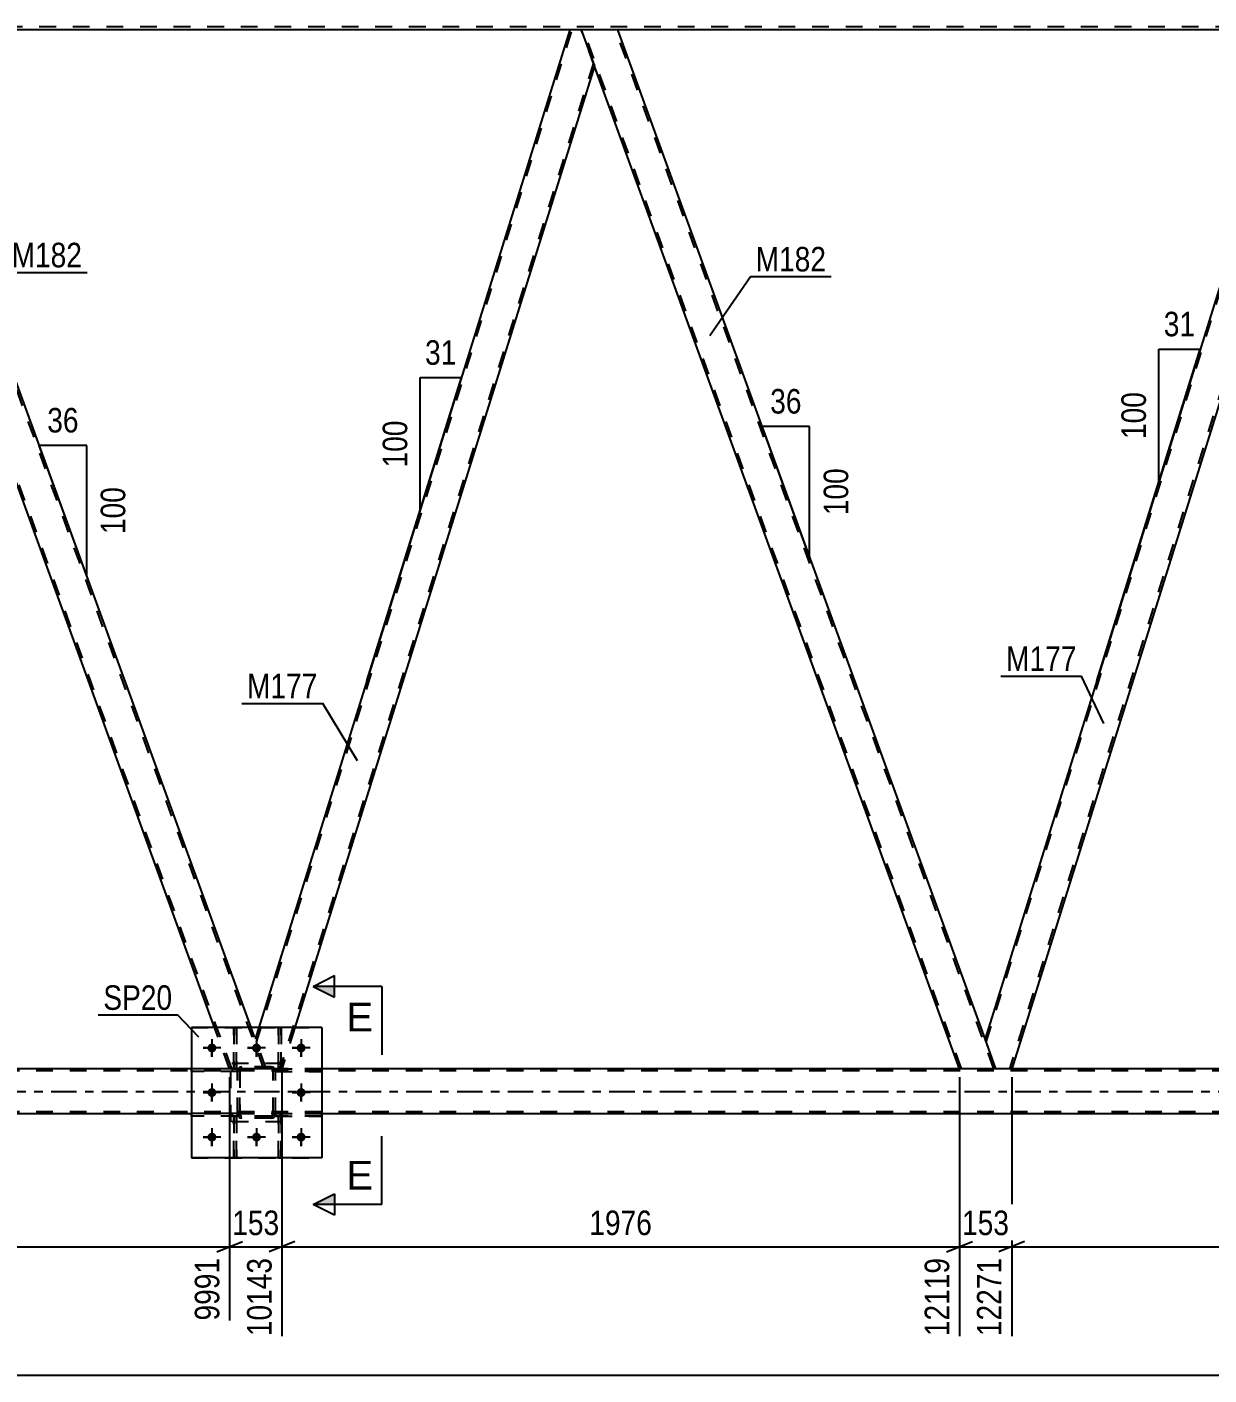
# Model space of a CAD drawing. Header units: millimetres. Extents: x 0 to 841, y 0 to 594.
# Drawn here: x 475.1 to 613, y 278.6 to 435.9 of the extents above; entities that cross this region are included whole.
import ezdxf

# ---------------------------------------------------------------- set-up
doc = ezdxf.new("R2010")
doc.units = ezdxf.units.MM
doc.linetypes.add('DXK_LINE_DOT2', pattern=[3.9198, 1.9599, -1.9599])
doc.linetypes.add('DXK_LINE_DOT3', pattern=[5.9187, 2.979, -0.9799, 0.9799, -0.9799])
doc.styles.add('Arial', font='ARIAL.TTF', dxfattribs={"height": 0.2})
doc.styles.add('Arial Narrow', font='ARIALN.TTF', dxfattribs={"height": 0.2})

# ---------------------------------------------------------------- blocks, each defined once
blk = doc.blocks.new('Part-318887337-3810 - 3336')
at = {"color": 7, "linetype": 'DXK_LINE_DOT2'}
for p, q in [((504.06, 308.77), (504.06, 309.09)), ((504.06, 309.09), (509.46, 309.09)), ((509.46, 308.77), (504.06, 308.77)), ((504.66, 308.77), (504.66, 309.09)), ((509.46, 309.09), (509.46, 308.77))]:
    blk.add_line(p, q, dxfattribs=at)
blk = doc.blocks.new('Part-318887337-3808 - 3336')
at = {"color": 7, "linetype": 'DXK_LINE_DOT2'}
for p, q in [((504.86, 314.93), (498.86, 314.93)), ((498.86, 308.13), (498.86, 314.93)), ((504.86, 308.13), (504.86, 314.93)), ((504.86, 308.13), (498.86, 308.13))]:
    blk.add_line(p, q, dxfattribs=at)
blk = doc.blocks.new('Part-318887337-3812 - 3336')
at = {"color": 7, "linetype": 'DXK_LINE_DOT2'}
for p, q in [((499.66, 309.09), (494.26, 309.09)), ((494.26, 308.77), (494.26, 309.09)), ((499.66, 308.77), (494.26, 308.77)), ((499.06, 308.77), (499.06, 309.09)), ((499.66, 309.09), (499.66, 308.77))]:
    blk.add_line(p, q, dxfattribs=at)
blk = doc.blocks.new('Part-318887337-3639 - 3336')
at = {"color": 7, "linetype": 'DXK_LINE_DOT2'}
for p, q in [((504.41, 314.29), (504.41, 319.13)), ((504.41, 319.13), (504.73, 319.13)), ((504.73, 319.13), (504.73, 314.29)), ((504.41, 314.89), (504.73, 314.89)), ((504.73, 314.29), (504.41, 314.29))]:
    blk.add_line(p, q, dxfattribs=at)
blk = doc.blocks.new('Part-318887337-3577 - 3336')
at = {"color": 7, "linetype": 'DXK_LINE_DOT2'}
for p, q in [((499.21, 303.93), (499.21, 308.77)), ((499.21, 308.77), (499.53, 308.77)), ((499.53, 308.77), (499.53, 303.93)), ((499.21, 308.17), (499.53, 308.17)), ((499.53, 303.93), (499.21, 303.93))]:
    blk.add_line(p, q, dxfattribs=at)
blk = doc.blocks.new('Part-318887337-3699 - 3336')
at = {"color": 7, "linetype": 'DXK_LINE_DOT2'}
for p, q in [((509.46, 309.09), (504.06, 309.09)), ((504.06, 309.09), (504.06, 308.77)), ((504.06, 308.77), (509.46, 308.77)), ((504.66, 308.77), (504.66, 309.09)), ((509.46, 308.77), (509.46, 309.09))]:
    blk.add_line(p, q, dxfattribs=at)
blk = doc.blocks.new('Part-318887337-3606 - 3336')
at = {"color": 2, "linetype": 'Continuous'}
for p, q in [((623.55, 435.53), (586.85, 317.78)), ((624.87, 435.53), (623.55, 435.53)), ((624.87, 435.53), (626.42, 431.28)), ((626.42, 431.28), (589.96, 314.31)), ((588.11, 314.31), (586.85, 317.78))]:
    blk.add_line(p, q, dxfattribs=at)
at = {"color": 7, "linetype": 'DXK_LINE_DOT2'}
for p, q in [((586.98, 317.41), (623.8, 435.53)), ((626.28, 431.66), (589.71, 314.31)), ((589.96, 314.31), (588.11, 314.31))]:
    blk.add_line(p, q, dxfattribs=at)
blk = doc.blocks.new('Part-318887337-3611 - 3336')
at = {"color": 2, "linetype": 'Continuous'}
for p, q in [((458.35, 435.53), (454.6, 435.53)), ((458.86, 435.53), (458.35, 435.53)), ((501.23, 319.13), (458.86, 435.53)), ((496.97, 319.13), (456.15, 431.28))]:
    blk.add_line(p, q, dxfattribs=at)
at = {"color": 7, "linetype": 'DXK_LINE_DOT2'}
for p, q in [((456.15, 431.28), (454.6, 435.53)), ((498.98, 314.31), (454.86, 435.53)), ((502.72, 314.31), (458.6, 435.53)), ((498.72, 314.31), (496.97, 319.13)), ((502.98, 314.31), (501.23, 319.13)), ((502.98, 314.31), (498.72, 314.31))]:
    blk.add_line(p, q, dxfattribs=at)
blk = doc.blocks.new('Part-318887337-3626 - 3336')
at = {"color": 7, "linetype": 'DXK_LINE_DOT2'}
for p, q in [((494.26, 319.13), (509.46, 319.13)), ((494.26, 319.13), (494.26, 303.93)), ((509.46, 319.13), (509.46, 303.93)), ((494.26, 303.93), (509.46, 303.93))]:
    blk.add_line(p, q, dxfattribs=at)
blk = doc.blocks.new('Part-318887337-3631 - 3336')
at = {"color": 7, "linetype": 'DXK_LINE_DOT2'}
for p, q in [((779.94, 314.07), (99.1, 314.07)), ((509.46, 314.31), (494.26, 314.31)), ((779.94, 309.27), (99.1, 309.27)), ((509.46, 309.03), (494.26, 309.03))]:
    blk.add_line(p, q, dxfattribs=at)
at = {"color": 2, "linetype": 'Continuous'}
for p, q in [((494.26, 314.31), (254.25, 314.31)), ((664.53, 314.31), (509.46, 314.31)), ((494.26, 309.03), (254.25, 309.03)), ((664.53, 309.03), (509.46, 309.03))]:
    blk.add_line(p, q, dxfattribs=at)
at = {"color": 7, "linetype": 'DXK_LINE_DOT3'}
blk.add_line((99.1, 311.67), (779.94, 311.67), dxfattribs=at)
blk = doc.blocks.new('Part-318887337-3636 - 3336')
at = {"color": 2, "linetype": 'Continuous'}
for p, q in [((509.46, 319.13), (494.26, 319.13)), ((494.26, 319.13), (494.26, 303.93)), ((509.46, 319.13), (509.46, 303.93)), ((509.46, 303.93), (494.26, 303.93))]:
    blk.add_line(p, q, dxfattribs=at)
blk = doc.blocks.new('Part-318887337-3670 - 3336')
at = {"color": 7, "linetype": 'DXK_LINE_DOT2'}
for p, q in [((768.54, 435.85), (53.52, 435.85)), ((543.99, 435.53), (538.42, 435.53))]:
    blk.add_line(p, q, dxfattribs=at)
at = {"color": 2, "linetype": 'Continuous'}
for p, q in [((538.42, 435.53), (458.86, 435.53)), ((623.55, 435.53), (543.99, 435.53))]:
    blk.add_line(p, q, dxfattribs=at)
blk = doc.blocks.new('Part-318887337-3676 - 3336')
at = {"color": 7, "linetype": 'DXK_LINE_DOT2'}
for p, q in [((501.85, 317.41), (538.67, 435.53)), ((541.15, 431.66), (504.57, 314.31)), ((502.13, 319.13), (501.72, 317.78)), ((502.98, 314.31), (501.72, 317.78)), ((506.32, 319.13), (504.82, 314.31)), ((504.82, 314.31), (502.98, 314.31))]:
    blk.add_line(p, q, dxfattribs=at)
at = {"color": 2, "linetype": 'Continuous'}
for p, q in [((538.42, 435.53), (502.13, 319.13)), ((539.74, 435.53), (538.42, 435.53)), ((539.74, 435.53), (541.28, 431.28)), ((541.28, 431.28), (506.32, 319.13))]:
    blk.add_line(p, q, dxfattribs=at)
blk = doc.blocks.new('Part-318887337-3681 - 3336')
at = {"color": 2, "linetype": 'Continuous'}
for p, q in [((543.48, 435.53), (539.74, 435.53)), ((543.99, 435.53), (543.48, 435.53)), ((586.85, 317.78), (543.99, 435.53)), ((583.86, 314.31), (541.28, 431.28))]:
    blk.add_line(p, q, dxfattribs=at)
at = {"color": 7, "linetype": 'DXK_LINE_DOT2'}
for p, q in [((541.28, 431.28), (539.74, 435.53)), ((584.11, 314.31), (539.99, 435.53)), ((587.86, 314.31), (543.74, 435.53)), ((588.11, 314.31), (586.85, 317.78)), ((588.11, 314.31), (583.86, 314.31))]:
    blk.add_line(p, q, dxfattribs=at)
blk = doc.blocks.new('Part-318887337-3696 - 3336')
at = {"color": 7, "linetype": 'DXK_LINE_DOT2'}
for p, q in [((509.46, 314.29), (504.06, 314.29)), ((504.06, 314.29), (504.06, 313.97)), ((504.06, 313.97), (509.46, 313.97)), ((504.66, 313.97), (504.66, 314.29)), ((509.46, 313.97), (509.46, 314.29))]:
    blk.add_line(p, q, dxfattribs=at)
blk = doc.blocks.new('Part-318887337-3702 - 3336')
at = {"color": 7, "linetype": 'DXK_LINE_DOT2'}
for p, q in [((499.66, 314.29), (494.26, 314.29)), ((494.26, 314.29), (494.26, 313.97)), ((499.66, 313.97), (494.26, 313.97)), ((499.06, 313.97), (499.06, 314.29)), ((499.66, 313.97), (499.66, 314.29))]:
    blk.add_line(p, q, dxfattribs=at)
blk = doc.blocks.new('Part-318887337-3705 - 3336')
at = {"color": 7, "linetype": 'DXK_LINE_DOT2'}
for p, q in [((499.66, 309.09), (494.26, 309.09)), ((494.26, 309.09), (494.26, 308.77)), ((499.66, 308.77), (494.26, 308.77)), ((499.06, 308.77), (499.06, 309.09)), ((499.66, 308.77), (499.66, 309.09))]:
    blk.add_line(p, q, dxfattribs=at)
blk = doc.blocks.new('Part-318887337-3731 - 3336')
at = {"color": 7, "linetype": 'DXK_LINE_DOT2'}
for p, q in [((504.73, 308.77), (504.41, 308.77)), ((504.41, 308.77), (504.41, 303.93)), ((504.73, 303.93), (504.73, 308.77)), ((504.41, 308.17), (504.73, 308.17)), ((504.41, 303.93), (504.73, 303.93))]:
    blk.add_line(p, q, dxfattribs=at)
blk = doc.blocks.new('Part-318887337-3754 - 3336')
at = {"color": 7, "linetype": 'DXK_LINE_DOT2'}
for p, q in [((499.53, 308.77), (499.21, 308.77)), ((499.21, 308.77), (499.21, 303.93)), ((499.53, 303.93), (499.53, 308.77)), ((499.21, 308.17), (499.53, 308.17)), ((499.21, 303.93), (499.53, 303.93))]:
    blk.add_line(p, q, dxfattribs=at)
blk = doc.blocks.new('Part-318887337-3765 - 3336')
at = {"color": 7, "linetype": 'DXK_LINE_DOT2'}
for p, q in [((499.22, 314.29), (499.21, 319.13)), ((499.21, 319.13), (499.53, 319.13)), ((499.53, 319.13), (499.54, 314.29)), ((499.22, 314.89), (499.54, 314.89)), ((499.54, 314.29), (499.22, 314.29))]:
    blk.add_line(p, q, dxfattribs=at)
blk = doc.blocks.new('Bolt-318887337-3766 - 3336')
at = {"linetype": 'Continuous'}
for points in [[(497.18, 316.73, -1), (496.14, 316.73, -1)], [(502.38, 316.73, -1), (501.34, 316.73, -1)], [(507.58, 316.73, -1), (506.54, 316.73, -1)], [(497.18, 311.53, -1), (496.14, 311.53, -1)], [(507.58, 311.53, -1), (506.54, 311.53, -1)], [(497.18, 306.33, -1), (496.14, 306.33, -1)], [(502.38, 306.33, -1), (501.34, 306.33, -1)], [(507.58, 306.33, -1), (506.54, 306.33, -1)]]:
    blk.add_hatch(color=1, dxfattribs=at).paths.add_polyline_path(points)
at = {"color": 1, "linetype": 'Continuous'}
for p, q in [((496.66, 317.77), (496.66, 315.69)), ((501.86, 317.77), (501.86, 315.69)), ((507.06, 317.77), (507.06, 315.69)), ((497.7, 316.73), (495.62, 316.73)), ((502.9, 316.73), (500.82, 316.73)), ((508.1, 316.73), (506.02, 316.73)), ((497.7, 311.53), (495.62, 311.53)), ((496.66, 312.57), (496.66, 310.49)), ((508.1, 311.53), (506.02, 311.53)), ((507.06, 312.57), (507.06, 310.49)), ((496.66, 307.37), (496.66, 305.29)), ((501.86, 307.37), (501.86, 305.29)), ((507.06, 307.37), (507.06, 305.29)), ((497.7, 306.33), (495.62, 306.33)), ((502.9, 306.33), (500.82, 306.33)), ((508.1, 306.33), (506.02, 306.33))]:
    blk.add_line(p, q, dxfattribs=at)
blk = doc.blocks.new('Bolt-318887337-3767 - 3336')
at = {"color": 1, "linetype": 'Continuous'}
for p, q in [((496.66, 317.77), (496.66, 317.08)), ((501.86, 317.77), (501.86, 317.08)), ((507.06, 317.77), (507.06, 317.08)), ((495.62, 316.73), (496.31, 316.73)), ((496.66, 315.69), (496.66, 316.38)), ((497.7, 316.73), (497.01, 316.73)), ((500.82, 316.73), (501.51, 316.73)), ((501.86, 315.69), (501.86, 316.38)), ((502.9, 316.73), (502.21, 316.73)), ((506.02, 316.73), (506.71, 316.73)), ((507.06, 315.69), (507.06, 316.38)), ((508.1, 316.73), (507.41, 316.73)), ((495.62, 311.53), (496.31, 311.53)), ((496.66, 312.57), (496.66, 311.88)), ((497.7, 311.53), (497.01, 311.53)), ((506.02, 311.53), (506.71, 311.53)), ((507.06, 312.57), (507.06, 311.88)), ((508.1, 311.53), (507.41, 311.53)), ((496.66, 310.49), (496.66, 311.18)), ((507.06, 310.49), (507.06, 311.18)), ((496.66, 307.37), (496.66, 306.68)), ((501.86, 307.37), (501.86, 306.68)), ((507.06, 307.37), (507.06, 306.68)), ((495.62, 306.33), (496.31, 306.33)), ((496.66, 305.29), (496.66, 305.98)), ((497.7, 306.33), (497.01, 306.33)), ((500.82, 306.33), (501.51, 306.33)), ((501.86, 305.29), (501.86, 305.98)), ((502.9, 306.33), (502.21, 306.33)), ((506.02, 306.33), (506.71, 306.33)), ((507.06, 305.29), (507.06, 305.98)), ((508.1, 306.33), (507.41, 306.33))]:
    blk.add_line(p, q, dxfattribs=at)
blk = doc.blocks.new('Part-318887337-3773 - 3336')
at = {"color": 7, "linetype": 'DXK_LINE_DOT2'}
for p, q in [((504.41, 303.93), (504.41, 308.77)), ((504.41, 308.77), (504.73, 308.77)), ((504.73, 308.77), (504.73, 303.93)), ((504.41, 308.17), (504.73, 308.17)), ((504.73, 303.93), (504.41, 303.93))]:
    blk.add_line(p, q, dxfattribs=at)
blk = doc.blocks.new('Part-318887337-3777 - 3336')
at = {"color": 7, "linetype": 'DXK_LINE_DOT2'}
for p, q in [((499.66, 314.05), (499.7, 314.23)), ((499.7, 314.23), (499.66, 314.05)), ((499.66, 309.01), (499.66, 314.05)), ((499.66, 314.05), (499.66, 314.05)), ((499.66, 309.01), (499.66, 314.05)), ((499.9, 314.05), (499.92, 314.14)), ((499.92, 314.14), (499.9, 314.05)), ((499.9, 309.01), (499.9, 314.05)), ((499.9, 314.05), (499.9, 314.05)), ((499.9, 314.05), (499.9, 309.01)), ((499.92, 314.14), (499.97, 314.22)), ((499.97, 314.22), (499.92, 314.14)), ((499.96, 314.49), (500.14, 314.53)), ((500.14, 314.53), (499.96, 314.49)), ((499.97, 314.22), (500.05, 314.27)), ((500.05, 314.27), (499.97, 314.22)), ((500.14, 314.29), (500.05, 314.27)), ((503.58, 314.53), (500.14, 314.53)), ((503.58, 314.29), (500.14, 314.29)), ((503.58, 314.53), (503.76, 314.49)), ((503.76, 314.49), (503.58, 314.53)), ((503.67, 314.27), (503.58, 314.29)), ((503.67, 314.27), (503.75, 314.22)), ((503.75, 314.22), (503.8, 314.14)), ((503.8, 314.14), (503.75, 314.22)), ((503.8, 314.14), (503.82, 314.05)), ((503.82, 314.05), (503.8, 314.14)), ((503.82, 309.01), (503.82, 314.05)), ((503.82, 314.05), (503.82, 314.05)), ((503.82, 309.01), (503.82, 314.05)), ((504.02, 314.23), (504.06, 314.05)), ((504.06, 314.05), (504.02, 314.23)), ((504.06, 309.01), (504.06, 314.05)), ((504.06, 314.05), (504.06, 314.05)), ((504.06, 309.01), (504.06, 314.05)), ((499.66, 309.01), (499.66, 309.01)), ((499.7, 308.83), (499.66, 309.01)), ((499.66, 309.01), (499.7, 308.83)), ((499.9, 309.01), (499.9, 309.01)), ((499.92, 308.92), (499.9, 309.01)), ((499.9, 309.01), (499.92, 308.92)), ((499.97, 308.84), (499.92, 308.92)), ((499.92, 308.92), (499.97, 308.84)), ((500.14, 308.53), (499.96, 308.57)), ((499.96, 308.57), (500.14, 308.53)), ((500.05, 308.79), (499.97, 308.84)), ((500.14, 308.77), (500.05, 308.79)), ((503.58, 308.77), (500.14, 308.77)), ((503.58, 308.53), (500.14, 308.53)), ((503.67, 308.79), (503.58, 308.77)), ((503.76, 308.57), (503.58, 308.53)), ((503.58, 308.53), (503.76, 308.57)), ((503.75, 308.84), (503.67, 308.79)), ((503.67, 308.79), (503.75, 308.84)), ((503.8, 308.92), (503.75, 308.84)), ((503.75, 308.84), (503.8, 308.92)), ((503.82, 309.01), (503.8, 308.92)), ((503.8, 308.92), (503.82, 309.01)), ((503.82, 309.01), (503.82, 309.01)), ((504.06, 309.01), (504.02, 308.83)), ((504.02, 308.83), (504.06, 309.01)), ((504.06, 309.01), (504.06, 309.01))]:
    blk.add_line(p, q, dxfattribs=at)
at = {"color": 7, "linetype": 'DXK_LINE_DOT3'}
blk.add_line((501.86, 311.53), (501.86, 311.53), dxfattribs=at)
at = {"color": 7, "linetype": 'DXK_LINE_DOT2'}
for centre, start, end in [((500.14, 314.05), 112.5, 157.5), ((500.14, 314.05), 112.5, 157.5), ((503.58, 314.05), 22.5, 67.5), ((503.58, 314.05), 22.5, 67.5), ((500.14, 309.01), 202.5, 247.5), ((500.14, 309.01), 202.5, 247.5), ((503.58, 309.01), 292.5, 337.5), ((503.58, 309.01), 292.5, 337.5)]:
    blk.add_arc(centre, 0.48, start, end, dxfattribs=at)
blk = doc.blocks.new('Part-318887337-3778 - 3336')
at = {"color": 7, "linetype": 'DXK_LINE_DOT2'}
for p, q in [((504.86, 314.93), (498.86, 314.93)), ((498.86, 308.13), (498.86, 314.93)), ((504.86, 308.13), (504.86, 314.93)), ((504.86, 308.13), (498.86, 308.13))]:
    blk.add_line(p, q, dxfattribs=at)
blk = doc.blocks.new('Part-318887337-3781 - 3336')
at = {"color": 7, "linetype": 'DXK_LINE_DOT2'}
for p, q in [((504.06, 313.97), (504.06, 314.29)), ((504.06, 314.29), (509.46, 314.29)), ((509.46, 313.97), (504.06, 313.97)), ((504.66, 313.97), (504.66, 314.29)), ((509.46, 314.29), (509.46, 313.97))]:
    blk.add_line(p, q, dxfattribs=at)
blk = doc.blocks.new('Part-318887337-3784 - 3336')
at = {"color": 7, "linetype": 'DXK_LINE_DOT2'}
for p, q in [((499.21, 319.13), (499.22, 314.29)), ((499.53, 319.13), (499.21, 319.13)), ((499.54, 314.29), (499.53, 319.13)), ((499.22, 314.89), (499.54, 314.89)), ((499.22, 314.29), (499.54, 314.29))]:
    blk.add_line(p, q, dxfattribs=at)
blk = doc.blocks.new('Part-318887337-3809 - 3336')
at = {"color": 7, "linetype": 'DXK_LINE_DOT2'}
for p, q in [((499.66, 314.05), (499.7, 314.23)), ((499.7, 314.23), (499.66, 314.05)), ((499.66, 309.01), (499.66, 314.05)), ((499.66, 314.05), (499.66, 314.05)), ((499.66, 309.01), (499.66, 314.05)), ((499.9, 314.05), (499.92, 314.14)), ((499.92, 314.14), (499.9, 314.05)), ((499.9, 309.01), (499.9, 314.05)), ((499.9, 314.05), (499.9, 314.05)), ((499.9, 314.05), (499.9, 309.01)), ((499.92, 314.14), (499.97, 314.22)), ((499.97, 314.22), (499.92, 314.14)), ((499.96, 314.49), (500.14, 314.53)), ((500.14, 314.53), (499.96, 314.49)), ((500.05, 314.27), (499.97, 314.22)), ((500.14, 314.29), (500.05, 314.27)), ((503.58, 314.53), (500.14, 314.53)), ((503.58, 314.29), (500.14, 314.29)), ((503.58, 314.53), (503.76, 314.49)), ((503.76, 314.49), (503.58, 314.53)), ((503.67, 314.27), (503.58, 314.29)), ((503.67, 314.27), (503.75, 314.22)), ((503.75, 314.22), (503.8, 314.14)), ((503.8, 314.14), (503.75, 314.22)), ((503.8, 314.14), (503.82, 314.05)), ((503.82, 314.05), (503.8, 314.14)), ((503.82, 309.01), (503.82, 314.05)), ((503.82, 314.05), (503.82, 314.05)), ((503.82, 309.01), (503.82, 314.05)), ((504.02, 314.23), (504.06, 314.05)), ((504.06, 314.05), (504.02, 314.23)), ((504.06, 309.01), (504.06, 314.05)), ((504.06, 314.05), (504.06, 314.05)), ((504.06, 309.01), (504.06, 314.05)), ((499.66, 309.01), (499.66, 309.01)), ((499.7, 308.83), (499.66, 309.01)), ((499.66, 309.01), (499.7, 308.83)), ((499.9, 309.01), (499.9, 309.01)), ((499.92, 308.92), (499.9, 309.01)), ((499.9, 309.01), (499.92, 308.92)), ((499.97, 308.84), (499.92, 308.92)), ((499.92, 308.92), (499.97, 308.84)), ((500.14, 308.53), (499.96, 308.57)), ((499.96, 308.57), (500.14, 308.53)), ((500.05, 308.79), (499.97, 308.84)), ((500.14, 308.77), (500.05, 308.79)), ((503.58, 308.77), (500.14, 308.77)), ((503.58, 308.53), (500.14, 308.53)), ((503.67, 308.79), (503.58, 308.77)), ((503.76, 308.57), (503.58, 308.53)), ((503.58, 308.53), (503.76, 308.57)), ((503.75, 308.84), (503.67, 308.79)), ((503.8, 308.92), (503.75, 308.84)), ((503.75, 308.84), (503.8, 308.92)), ((503.82, 309.01), (503.8, 308.92)), ((503.8, 308.92), (503.82, 309.01)), ((503.82, 309.01), (503.82, 309.01)), ((504.06, 309.01), (504.02, 308.83)), ((504.02, 308.83), (504.06, 309.01)), ((504.06, 309.01), (504.06, 309.01))]:
    blk.add_line(p, q, dxfattribs=at)
at = {"color": 7, "linetype": 'DXK_LINE_DOT3'}
blk.add_line((501.86, 311.53), (501.86, 311.53), dxfattribs=at)
at = {"color": 7, "linetype": 'DXK_LINE_DOT2'}
for centre, start, end in [((500.14, 314.05), 112.5, 157.5), ((500.14, 314.05), 112.5, 157.5), ((503.58, 314.05), 22.5, 67.5), ((503.58, 314.05), 22.5, 67.5), ((500.14, 309.01), 202.5, 247.5), ((500.14, 309.01), 202.5, 247.5), ((503.58, 309.01), 292.5, 337.5), ((503.58, 309.01), 292.5, 337.5)]:
    blk.add_arc(centre, 0.48, start, end, dxfattribs=at)
blk = doc.blocks.new('Part-318887337-3811 - 3336')
at = {"color": 7, "linetype": 'DXK_LINE_DOT2'}
for p, q in [((499.66, 314.29), (494.26, 314.29)), ((494.26, 313.97), (494.26, 314.29)), ((499.66, 313.97), (494.26, 313.97)), ((499.06, 313.97), (499.06, 314.29)), ((499.66, 314.29), (499.66, 313.97))]:
    blk.add_line(p, q, dxfattribs=at)
blk = doc.blocks.new('Part-318887337-3813 - 3336')
at = {"color": 7, "linetype": 'DXK_LINE_DOT2'}
for p, q in [((504.41, 319.13), (504.41, 314.29)), ((504.73, 319.13), (504.41, 319.13)), ((504.73, 314.29), (504.73, 319.13)), ((504.41, 314.89), (504.73, 314.89)), ((504.41, 314.29), (504.73, 314.29))]:
    blk.add_line(p, q, dxfattribs=at)
blk = doc.blocks.new('StraightDimension-318887337-4682 - 3336')
at = {"color": 7, "linetype": 'Continuous'}
blk.add_line((52.88, 278.57), (790.8, 278.57), dxfattribs=at)
blk = doc.blocks.new('StraightDimension-318887337-4871 - 3336')
at = {"color": 7, "linetype": 'Continuous'}
for p, q in [((498.72, 313.31), (498.72, 284.94)), ((504.82, 313.31), (504.82, 283.11)), ((497.22, 292.95), (500.22, 294.15)), ((506.32, 294.15), (503.32, 292.95)), ((498.72, 293.55), (504.82, 293.55))]:
    blk.add_line(p, q, dxfattribs=at)
at = {"color": 0}
blk.add_wipeout([(505.11, 294.3), (505.11, 298.5), (498.43, 298.5), (498.43, 294.3)], dxfattribs=at)
at = {"color": 0, "linetype": 'Continuous'}
blk.add_wipeout([(504.22, 292.85), (500.02, 292.85), (500.02, 282.51), (504.22, 282.51)], dxfattribs=at)
at = {"color": 3, "style": 'Arial Narrow'}
blk.add_text('153', height=2.863, dxfattribs=at).set_placement((499.03, 294.9))
at = {"color": 3, "linetype": 'Continuous', "style": 'Arial Narrow'}
blk.add_text('10143', height=2.863, rotation=90.0002, dxfattribs=at).set_placement((503.62, 283.11))
blk = doc.blocks.new('AngleDimension-318887337-4291 - 3336')
at = {"color": 7, "linetype": 'Continuous'}
for p, q in [((520.94, 394.94), (525.76, 394.94)), ((520.94, 379.47), (525.76, 394.94)), ((520.94, 379.47), (520.94, 394.94)), ((514.73, 359.55), (520.94, 379.47))]:
    blk.add_line(p, q, dxfattribs=at)
at = {"color": 0}
for points in [[(525.78, 395.84), (525.78, 400.04), (520.92, 400.04), (520.92, 395.84)], [(520.04, 390.55), (515.84, 390.55), (515.84, 383.86), (520.04, 383.86)]]:
    blk.add_wipeout(points, dxfattribs=at)
at = {"color": 3, "style": 'Arial Narrow'}
blk.add_text('31', height=2.863, dxfattribs=at).set_placement((521.52, 396.44))
blk.add_text('100', height=2.863, rotation=90.0002, dxfattribs=at).set_placement((519.44, 384.46))
blk = doc.blocks.new('AngleDimension-318887337-3870 - 3336')
at = {"color": 7, "linetype": 'Continuous'}
for p, q in [((564.01, 380.53), (560.84, 389.25)), ((566.38, 389.25), (560.84, 389.25)), ((566.38, 374.02), (560.84, 389.25)), ((566.38, 374.02), (566.38, 389.25))]:
    blk.add_line(p, q, dxfattribs=at)
at = {"color": 0}
for points in [[(566.04, 390.15), (566.04, 394.35), (561.18, 394.35), (561.18, 390.15)], [(571.48, 384.98), (567.28, 384.98), (567.28, 378.29), (571.48, 378.29)]]:
    blk.add_wipeout(points, dxfattribs=at)
at = {"color": 3, "style": 'Arial Narrow'}
blk.add_text('36', height=2.863, dxfattribs=at).set_placement((561.78, 390.75))
blk.add_text('100', height=2.863, rotation=90.0002, dxfattribs=at).set_placement((570.88, 378.89))
blk = doc.blocks.new('AngleDimension-318887337-3884 - 3336')
at = {"color": 7, "linetype": 'Continuous'}
for p, q in [((478.48, 381.63), (476.51, 387.04)), ((482.05, 387.04), (476.51, 387.04)), ((482.05, 371.82), (476.51, 387.04)), ((482.05, 371.82), (482.05, 387.04))]:
    blk.add_line(p, q, dxfattribs=at)
at = {"color": 0}
for points in [[(481.71, 387.94), (481.71, 392.14), (476.85, 392.14), (476.85, 387.94)], [(487.15, 382.77), (482.95, 382.77), (482.95, 376.09), (487.15, 376.09)]]:
    blk.add_wipeout(points, dxfattribs=at)
at = {"color": 3, "style": 'Arial Narrow'}
blk.add_text('36', height=2.863, dxfattribs=at).set_placement((477.45, 388.54))
blk.add_text('100', height=2.863, rotation=90.0002, dxfattribs=at).set_placement((486.55, 376.69))
blk = doc.blocks.new('StraightDimension-318887337-4895 - 3336')
at = {"color": 7, "linetype": 'Continuous'}
for p, q in [((419.69, 313.31), (419.69, 284.94)), ((498.72, 313.31), (498.72, 284.94)), ((421.19, 294.15), (418.19, 292.95)), ((497.22, 292.95), (500.22, 294.15)), ((419.69, 293.55), (498.72, 293.55))]:
    blk.add_line(p, q, dxfattribs=at)
at = {"color": 0}
blk.add_wipeout([(463.46, 294.3), (463.46, 298.5), (454.95, 298.5), (454.95, 294.3)], dxfattribs=at)
at = {"color": 0, "linetype": 'Continuous'}
blk.add_wipeout([(498.12, 292.85), (493.92, 292.85), (493.92, 284.34), (498.12, 284.34)], dxfattribs=at)
at = {"color": 3, "style": 'Arial Narrow'}
blk.add_text('1976', height=2.863, dxfattribs=at).set_placement((455.55, 294.9))
at = {"color": 3, "linetype": 'Continuous', "style": 'Arial Narrow'}
blk.add_text('9991', height=2.863, rotation=90.0002, dxfattribs=at).set_placement((497.52, 284.94))
blk = doc.blocks.new('AngleDimension-318887337-4649 - 3336')
at = {"color": 7, "linetype": 'Continuous'}
for p, q in [((607.11, 398.26), (611.93, 398.26)), ((607.11, 382.79), (611.93, 398.26)), ((607.11, 382.79), (607.11, 398.26)), ((599.87, 359.55), (607.11, 382.79))]:
    blk.add_line(p, q, dxfattribs=at)
at = {"color": 0}
for points in [[(611.95, 399.16), (611.95, 403.36), (607.09, 403.36), (607.09, 399.16)], [(606.21, 393.86), (602.01, 393.86), (602.01, 387.18), (606.21, 387.18)]]:
    blk.add_wipeout(points, dxfattribs=at)
at = {"color": 3, "style": 'Arial Narrow'}
blk.add_text('31', height=2.863, dxfattribs=at).set_placement((607.69, 399.76))
blk.add_text('100', height=2.863, rotation=90.0002, dxfattribs=at).set_placement((605.61, 387.78))
blk = doc.blocks.new('StraightDimension-318887337-4799 - 3336')
at = {"color": 7, "linetype": 'Continuous'}
for p, q in [((589.96, 313.31), (589.96, 283.11)), ((668.99, 313.31), (668.99, 283.11)), ((591.46, 294.15), (588.46, 292.95)), ((667.49, 292.95), (670.49, 294.15)), ((589.96, 293.55), (668.99, 293.55))]:
    blk.add_line(p, q, dxfattribs=at)
at = {"color": 0}
blk.add_wipeout([(633.73, 294.3), (633.73, 298.5), (625.22, 298.5), (625.22, 294.3)], dxfattribs=at)
at = {"color": 0, "linetype": 'Continuous'}
blk.add_wipeout([(668.39, 292.85), (664.19, 292.85), (664.19, 282.51), (668.39, 282.51)], dxfattribs=at)
at = {"color": 3, "style": 'Arial Narrow'}
blk.add_text('1976', height=2.863, dxfattribs=at).set_placement((625.82, 294.9))
at = {"color": 3, "linetype": 'Continuous', "style": 'Arial Narrow'}
blk.add_text('14247', height=2.863, rotation=90.0002, dxfattribs=at).set_placement((667.79, 283.11))
blk = doc.blocks.new('StraightDimension-318887337-4823 - 3336')
at = {"color": 7, "linetype": 'Continuous'}
for p, q in [((583.86, 313.31), (583.86, 283.11)), ((589.96, 313.31), (589.96, 283.11)), ((582.36, 292.95), (585.36, 294.15)), ((591.46, 294.15), (588.46, 292.95)), ((583.86, 293.55), (589.96, 293.55))]:
    blk.add_line(p, q, dxfattribs=at)
at = {"color": 0}
blk.add_wipeout([(590.25, 294.3), (590.25, 298.5), (583.56, 298.5), (583.56, 294.3)], dxfattribs=at)
at = {"color": 0, "linetype": 'Continuous'}
blk.add_wipeout([(589.36, 292.85), (585.16, 292.85), (585.16, 282.51), (589.36, 282.51)], dxfattribs=at)
at = {"color": 3, "style": 'Arial Narrow'}
blk.add_text('153', height=2.863, dxfattribs=at).set_placement((584.16, 294.9))
at = {"color": 3, "linetype": 'Continuous', "style": 'Arial Narrow'}
blk.add_text('12271', height=2.863, rotation=90.0002, dxfattribs=at).set_placement((588.76, 283.11))
blk = doc.blocks.new('StraightDimension-318887337-4847 - 3336')
at = {"color": 7, "linetype": 'Continuous'}
for p, q in [((504.82, 313.31), (504.82, 283.11)), ((583.86, 313.31), (583.86, 283.11)), ((506.32, 294.15), (503.32, 292.95)), ((582.36, 292.95), (585.36, 294.15)), ((504.82, 293.55), (583.86, 293.55))]:
    blk.add_line(p, q, dxfattribs=at)
at = {"color": 0}
blk.add_wipeout([(548.6, 294.3), (548.6, 298.5), (540.08, 298.5), (540.08, 294.3)], dxfattribs=at)
at = {"color": 0, "linetype": 'Continuous'}
blk.add_wipeout([(583.26, 292.85), (579.06, 292.85), (579.06, 282.51), (583.26, 282.51)], dxfattribs=at)
at = {"color": 3, "style": 'Arial Narrow'}
blk.add_text('1976', height=2.863, dxfattribs=at).set_placement((540.68, 294.9))
at = {"color": 3, "linetype": 'Continuous', "style": 'Arial Narrow'}
blk.add_text('12119', height=2.863, rotation=90.0002, dxfattribs=at).set_placement((582.66, 283.11))
blk = doc.blocks.new('Mark-318887337-3602 - 3336')
at = {"color": 0}
blk.add_wipeout([(597.51, 360.71), (597.51, 363.71), (589.29, 363.71), (589.29, 360.71)], dxfattribs=at)
blk.add_wipeout([(597.51, 360.71), (597.51, 363.71), (589.29, 363.71), (589.29, 360.71)], dxfattribs=at)
at = {"color": 30, "linetype": 'Continuous'}
for p in [(588.69, 360.11), (600.7, 354.59)]:
    blk.add_line(p, (598.11, 360.11), dxfattribs=at)
at = {"color": 3, "style": 'Arial Narrow'}
blk.add_text('M177', height=2.863, dxfattribs=at).set_placement((589.29, 360.71))
blk = doc.blocks.new('Mark-318887337-3607 - 3336')
at = {"color": 0}
blk.add_wipeout([(481.51, 407.81), (481.51, 410.81), (473.29, 410.81), (473.29, 407.81)], dxfattribs=at)
blk.add_wipeout([(481.51, 407.81), (481.51, 410.81), (473.29, 410.81), (473.29, 407.81)], dxfattribs=at)
at = {"color": 30, "linetype": 'Continuous'}
for p, q in [((468.56, 404.39), (472.69, 407.21)), ((472.69, 407.21), (482.11, 407.21))]:
    blk.add_line(p, q, dxfattribs=at)
at = {"color": 3, "style": 'Arial Narrow'}
blk.add_text('M182', height=2.863, dxfattribs=at).set_placement((473.29, 407.81))
blk = doc.blocks.new('Mark-318887337-3632 - 3336')
at = {"color": 0}
blk.add_wipeout([(492.03, 321.18), (492.03, 324.18), (483.99, 324.18), (483.99, 321.18)], dxfattribs=at)
blk.add_wipeout([(492.03, 321.18), (492.03, 324.18), (483.99, 324.18), (483.99, 321.18)], dxfattribs=at)
at = {"color": 30, "linetype": 'Continuous'}
for p in [(483.39, 320.58), (495.14, 318.01)]:
    blk.add_line(p, (492.63, 320.58), dxfattribs=at)
at = {"color": 3, "style": 'Arial Narrow'}
blk.add_text('SP20', height=2.863, dxfattribs=at).set_placement((483.99, 321.18))
blk = doc.blocks.new('Mark-318887337-3672 - 3336')
at = {"color": 0}
blk.add_wipeout([(508.98, 357.54), (508.98, 360.54), (500.75, 360.54), (500.75, 357.54)], dxfattribs=at)
blk.add_wipeout([(508.98, 357.54), (508.98, 360.54), (500.75, 360.54), (500.75, 357.54)], dxfattribs=at)
at = {"color": 30, "linetype": 'Continuous'}
for p in [(500.15, 356.94), (513.65, 350.23)]:
    blk.add_line(p, (509.58, 356.94), dxfattribs=at)
at = {"color": 3, "style": 'Arial Narrow'}
blk.add_text('M177', height=2.863, dxfattribs=at).set_placement((500.75, 357.54))
blk = doc.blocks.new('Mark-318887337-3677 - 3336')
at = {"color": 0}
blk.add_wipeout([(568.31, 407.33), (568.31, 410.33), (560.08, 410.33), (560.08, 407.33)], dxfattribs=at)
blk.add_wipeout([(568.31, 407.33), (568.31, 410.33), (560.08, 410.33), (560.08, 407.33)], dxfattribs=at)
at = {"color": 30, "linetype": 'Continuous'}
for p, q in [((554.75, 399.85), (559.48, 406.73)), ((559.48, 406.73), (568.91, 406.73))]:
    blk.add_line(p, q, dxfattribs=at)
at = {"color": 3, "style": 'Arial Narrow'}
blk.add_text('M182', height=2.863, dxfattribs=at).set_placement((560.08, 407.33))
blk = doc.blocks.new('SectionMark-318887337-5120 - 3336')
at = {"linetype": 'Continuous'}
for points in [[(510.96, 323.92), (510.96, 322.67), (508.46, 323.92)], [(510.96, 299.71), (510.96, 298.46), (508.46, 298.46)]]:
    blk.add_hatch(color=6, dxfattribs=at).paths.add_polyline_path(points)
at = {"color": 6, "linetype": 'Continuous'}
for p, q in [((508.46, 323.92), (510.96, 325.17)), ((510.96, 322.67), (510.96, 325.17)), ((516.46, 323.92), (508.46, 323.92)), ((508.46, 323.92), (510.96, 322.67)), ((516.46, 323.92), (516.46, 315.92)), ((516.46, 298.46), (516.46, 306.46)), ((508.46, 298.46), (510.96, 299.71)), ((510.96, 299.71), (510.96, 297.21)), ((516.46, 298.46), (508.46, 298.46)), ((510.96, 297.21), (508.46, 298.46))]:
    blk.add_line(p, q, dxfattribs=at)
at = {"color": 0, "linetype": 'Continuous'}
for points in [[(515.46, 318.67), (515.46, 322.17), (512.35, 322.17), (512.35, 318.67)], [(515.46, 300.21), (515.46, 303.71), (512.35, 303.71), (512.35, 300.21)]]:
    blk.add_wipeout(points, dxfattribs=at)
at = {"color": 3, "linetype": 'Continuous', "style": 'Arial'}
for p in [(512.35, 318.67), (512.35, 300.21)]:
    blk.add_text('E', height=3.34, dxfattribs=at).set_placement(p)

msp = doc.modelspace()

# ---------------------------------------------------------------- block references
for name in ['Part-318887337-3670 - 3336', 'Part-318887337-3611 - 3336', 'Part-318887337-3676 - 3336', 'Part-318887337-3681 - 3336', 'Part-318887337-3606 - 3336', 'Part-318887337-3626 - 3336', 'Part-318887337-3636 - 3336', 'Bolt-318887337-3766 - 3336', 'Bolt-318887337-3767 - 3336', 'Part-318887337-3765 - 3336', 'Part-318887337-3784 - 3336', 'Part-318887337-3639 - 3336', 'Part-318887337-3813 - 3336', 'Part-318887337-3808 - 3336', 'Part-318887337-3778 - 3336', 'Part-318887337-3631 - 3336', 'Part-318887337-3702 - 3336', 'Part-318887337-3811 - 3336', 'Part-318887337-3777 - 3336', 'Part-318887337-3809 - 3336', 'Part-318887337-3696 - 3336', 'Part-318887337-3781 - 3336', 'Part-318887337-3812 - 3336', 'Part-318887337-3705 - 3336', 'Part-318887337-3577 - 3336', 'Part-318887337-3754 - 3336', 'Part-318887337-3810 - 3336', 'Part-318887337-3699 - 3336', 'Part-318887337-3731 - 3336', 'Part-318887337-3773 - 3336']:
    msp.add_blockref(name, (0, 0))

# ---------------------------------------------------------------- next in the draw order: block references
msp.add_blockref('StraightDimension-318887337-4682 - 3336', (0, 0))

# ---------------------------------------------------------------- next in the draw order: block references
for name in ['Mark-318887337-3607 - 3336', 'Mark-318887337-3677 - 3336', 'AngleDimension-318887337-4649 - 3336', 'AngleDimension-318887337-4291 - 3336', 'AngleDimension-318887337-3870 - 3336', 'AngleDimension-318887337-3884 - 3336', 'Mark-318887337-3672 - 3336', 'Mark-318887337-3632 - 3336', 'StraightDimension-318887337-4871 - 3336', 'StraightDimension-318887337-4799 - 3336']:
    msp.add_blockref(name, (0, 0))

# ---------------------------------------------------------------- next in the draw order: block references
for name in ['Mark-318887337-3602 - 3336', 'StraightDimension-318887337-4895 - 3336', 'StraightDimension-318887337-4823 - 3336']:
    msp.add_blockref(name, (0, 0))

# ---------------------------------------------------------------- next in the draw order: block references
msp.add_blockref('StraightDimension-318887337-4847 - 3336', (0, 0))

# ---------------------------------------------------------------- next in the draw order: block references
msp.add_blockref('SectionMark-318887337-5120 - 3336', (0, 0))

doc.saveas('drawing.dxf')
